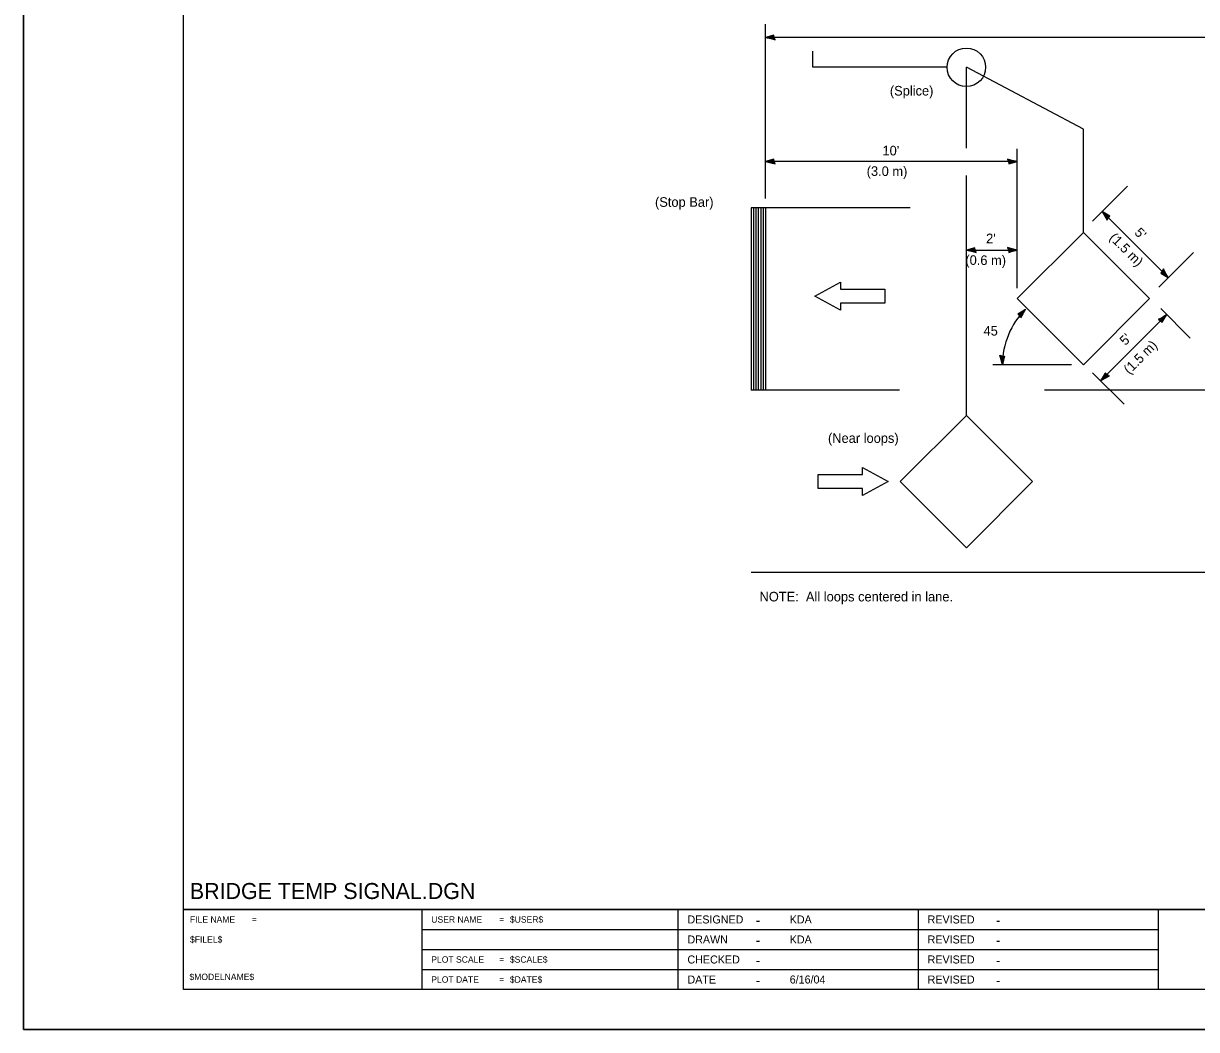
# Model space of a CAD drawing. Extents: x 998230 to 998910, y 999277 to 999717.
# Drawn here: x 998230 to 998523.1, y 999276.8 to 999528.1 of the extents above; entities that cross this region are included whole.
import ezdxf

# ---------------------------------------------------------------- set-up
doc = ezdxf.new("R2010")
doc.units = 0
for name, color, linetype in [('Alignment_EX_50 Notation', 7, 'Continuous'), ('Design_EX_Roadway Dimensions', 7, 'Continuous'), ('Design_EX_Roadway Notes', 7, 'Continuous'), ('Design_PR_PMK Stop line', 7, 'Continuous'), ('Level 48', 7, 'Continuous'), ('Sheets_50 Reference Boundary', 7, 'Continuous'), ('Sheets_General Details', 7, 'Continuous'), ('Sheets_Printer Plotting Border', 7, 'Continuous'), ('Signals_EX_Detector Loop', 7, 'Continuous'), ('Topo_EOP', 7, 'Continuous')]:
    doc.layers.add(name, color=color, linetype=linetype)

msp = doc.modelspace()

# ---------------------------------------------------------------- linework, layer by layer
at = {"layer": 'Alignment_EX_50 Notation'}
for points in [[(998427.69, 999460), (998434.12, 999463.51), (998434.12, 999461.76), (998445.22, 999461.76), (998445.22, 999458.25), (998434.12, 999458.25), (998434.12, 999456.49)], [(998428.5, 999411.91), (998428.5, 999415.41), (998439.6, 999415.41), (998439.6, 999417.17), (998446.03, 999413.66), (998439.6, 999410.16), (998439.6, 999411.91)]]:
    msp.add_lwpolyline(points, close=True, dxfattribs=at)
at = {"layer": 'Design_EX_Roadway Dimensions'}
for p, q in [((998415.38, 999484.35), (998415.38, 999527.97)), ((998713.74, 999524.63), (998415.38, 999524.63)), ((998478.27, 999462.03), (998478.27, 999496.79)), ((998478.27, 999493.63), (998415.38, 999493.63)), ((998505.8, 999487.44), (998497.09, 999478.73)), ((998516.03, 999464.61), (998499.49, 999481.13)), ((998465.56, 999471.5), (998478.27, 999471.5)), ((998522.33, 999470.91), (998513.62, 999462.21)), ((998499.11, 999438.85), (998515.64, 999455.38)), ((998521.49, 999449.53), (998514.14, 999456.89)), ((998491.8, 999442.84), (998472.16, 999442.84)), ((998504.96, 999433.01), (998497.09, 999440.87))]:
    msp.add_line(p, q, dxfattribs=at)
for points in [[(998417.58, 999524.61), (998417.5, 999525.2), (998416.58, 999524.93), (998415.38, 999524.63), (998416.67, 999524.34), (998417.79, 999524.01), (998417.58, 999524.61), (998417.48, 999525), (998416.19, 999524.64), (998417.62, 999524.22), (998417.4, 999524.72), (998416.8, 999524.64), (998417.38, 999524.49)], [(998417.58, 999493.62), (998417.5, 999494.2), (998416.58, 999493.93), (998415.38, 999493.63), (998416.67, 999493.34), (998417.79, 999493.01), (998417.58, 999493.62), (998417.48, 999494), (998416.19, 999493.65), (998417.62, 999493.22), (998417.4, 999493.72), (998416.8, 999493.64), (998417.38, 999493.5)], [(998476.07, 999493.65), (998476.15, 999493.06), (998477.07, 999493.33), (998478.27, 999493.63), (998476.98, 999493.92), (998475.86, 999494.25), (998476.07, 999493.65), (998476.17, 999493.26), (998477.46, 999493.62), (998476.03, 999494.04), (998476.25, 999493.54), (998476.85, 999493.62), (998476.27, 999493.77)], [(998501.01, 999479.54), (998501.38, 999480.01), (998500.54, 999480.48), (998499.49, 999481.13), (998500.18, 999480.01), (998500.72, 999478.97), (998501.01, 999479.54), (998501.22, 999479.88), (998500.06, 999480.56), (998500.75, 999479.24), (998500.96, 999479.75), (998500.49, 999480.12), (998500.78, 999479.6)], [(998467.77, 999471.48), (998467.68, 999472.07), (998466.76, 999471.8), (998465.56, 999471.5), (998466.85, 999471.21), (998467.97, 999470.88), (998467.77, 999471.48), (998467.66, 999471.87), (998466.37, 999471.51), (998467.8, 999471.09), (998467.58, 999471.59), (998466.98, 999471.51), (998467.56, 999471.36)], [(998476.07, 999471.51), (998476.15, 999470.92), (998477.07, 999471.2), (998478.27, 999471.5), (998476.98, 999471.79), (998475.86, 999472.12), (998476.07, 999471.51), (998476.17, 999471.12), (998477.46, 999471.48), (998476.03, 999471.9), (998476.25, 999471.41), (998476.85, 999471.49), (998476.27, 999471.63)], [(998514.51, 999466.21), (998514.14, 999465.74), (998514.98, 999465.26), (998516.03, 999464.61), (998515.34, 999465.74), (998514.8, 999466.78), (998514.51, 999466.21), (998514.3, 999465.86), (998515.46, 999465.18), (998514.77, 999466.5), (998514.56, 999466), (998515.03, 999465.63), (998514.74, 999466.14)], [(998478.8, 999455.13), (998478.43, 999455.6), (998479.27, 999456.07), (998480.31, 999456.72), (998479.63, 999455.6), (998479.09, 999454.56), (998478.8, 999455.13), (998478.59, 999455.47), (998479.75, 999456.15), (998479.06, 999454.83), (998478.85, 999455.34), (998479.32, 999455.71), (998479.03, 999455.19)], [(998514.05, 999453.87), (998514.51, 999453.5), (998514.99, 999454.34), (998515.64, 999455.38), (998514.52, 999454.7), (998513.47, 999454.16), (998514.05, 999453.87), (998514.39, 999453.66), (998515.07, 999454.81), (998513.75, 999454.13), (998514.25, 999453.92), (998514.63, 999454.39), (998514.11, 999454.1)], [(998474.51, 999445.05), (998475.1, 999444.97), (998474.84, 999444.04), (998474.56, 999442.84), (998474.25, 999444.12), (998473.9, 999445.24), (998474.51, 999445.05), (998474.9, 999444.95), (998474.56, 999443.65), (998474.11, 999445.07), (998474.62, 999444.86), (998474.55, 999444.26), (998474.39, 999444.84)], [(998500.71, 999440.37), (998500.24, 999440.74), (998499.77, 999439.9), (998499.11, 999438.85), (998500.24, 999439.54), (998501.28, 999440.08), (998500.71, 999440.37), (998500.37, 999440.58), (998499.69, 999439.42), (998501.01, 999440.11), (998500.5, 999440.32), (998500.13, 999439.85), (998500.65, 999440.14)]]:
    msp.add_lwpolyline(points, dxfattribs=at)
msp.add_arc((998494.2, 999442.84), 19.63, 135, 180, dxfattribs=at)
at = {"layer": 'Design_PR_PMK Stop line'}
for p, q in [((998411.78, 999482.08), (998411.78, 999436.51)), ((998412.38, 999482.08), (998412.38, 999436.51)), ((998412.98, 999482.08), (998412.98, 999436.51)), ((998413.58, 999482.08), (998413.58, 999436.51)), ((998414.18, 999482.08), (998414.18, 999436.51)), ((998414.78, 999482.08), (998414.78, 999436.51)), ((998415.38, 999482.08), (998415.38, 999436.51)), ((998448.86, 999436.51), (998411.78, 999436.51)), ((998752.87, 999436.51), (998485.04, 999436.51))]:
    msp.add_line(p, q, dxfattribs=at)
at = {"layer": 'Level 48'}
msp.add_lwpolyline([(998229.99, 999716.79), (998909.99, 999716.79), (998909.99, 999276.79), (998229.99, 999276.79)], close=True, dxfattribs=at)
at = {"layer": 'Sheets_50 Reference Boundary'}
msp.add_lwpolyline([(998269.99, 999706.79), (998899.99, 999706.79), (998899.99, 999306.79), (998269.99, 999306.79)], close=True, dxfattribs=at)
at = {"layer": 'Sheets_General Details'}
for p, q in [((998229.99, 999716.79), (998229.99, 999276.79)), ((998269.99, 999306.79), (998899.99, 999306.79)), ((998329.48, 999306.79), (998329.48, 999286.79)), ((998393.48, 999306.79), (998393.48, 999286.79)), ((998453.48, 999306.79), (998453.48, 999286.79)), ((998513.48, 999306.79), (998513.48, 999286.79)), ((998329.48, 999301.79), (998513.48, 999301.79)), ((998329.48, 999296.79), (998513.48, 999296.79)), ((998329.48, 999291.79), (998513.48, 999291.79)), ((998909.99, 999276.79), (998229.99, 999276.79))]:
    msp.add_line(p, q, dxfattribs=at)
msp.add_lwpolyline([(998269.99, 999706.79), (998899.99, 999706.79), (998899.99, 999286.79), (998269.99, 999286.79)], close=True, dxfattribs=at)
at = {"layer": 'Sheets_Printer Plotting Border'}
msp.add_lwpolyline([(998229.99, 999276.79), (998909.99, 999276.79), (998909.99, 999716.79), (998229.99, 999716.79)], close=True, dxfattribs=at)
at = {"layer": 'Signals_EX_Detector Loop'}
for p, q in [((998427.17, 999517.16), (998427.17, 999521.18)), ((998460.74, 999517.16), (998427.17, 999517.16)), ((998494.8, 999501.75), (998465.56, 999517.16)), ((998465.56, 999496.97), (998465.56, 999517.16)), ((998494.8, 999475.9), (998494.8, 999501.75)), ((998465.56, 999430.19), (998465.56, 999490.11))]:
    msp.add_line(p, q, dxfattribs=at)
for points in [[(998478.27, 999459.37), (998494.8, 999442.84), (998511.32, 999459.37), (998494.8, 999475.9)], [(998449.03, 999413.66), (998465.56, 999430.19), (998482.09, 999413.66), (998465.56, 999397.13)]]:
    msp.add_lwpolyline(points, close=True, dxfattribs=at)
msp.add_circle((998465.56, 999517.16), 4.82, dxfattribs=at)
at = {"layer": 'Topo_EOP'}
for p, q in [((998451.54, 999482.08), (998411.78, 999482.08)), ((998537.99, 999390.95), (998411.78, 999390.95))]:
    msp.add_line(p, q, dxfattribs=at)

# ---------------------------------------------------------------- texts
at = {"layer": 'Design_EX_Roadway Dimensions'}
for s, rotation, p in [("10'", 359.4184, (998444.59, 999495.18)), ('(3.0 m)', 359.4184, (998440.65, 999490.06)), ("2'", 359.4184, (998470.47, 999473.23)), ('(1.5 m)', 315.0003, (998501.11, 999474.4)), ("5'", 315, (998507.39, 999475.67)), ('(0.6 m)', 359.4184, (998465.3, 999467.83)), ("5'", 45, (998505.29, 999447.53)), ('(1.5 m)', 45.0003, (998506.28, 999440.33))]:
    msp.add_text(s, height=2.399, rotation=rotation, dxfattribs=at).set_placement(p)
msp.add_text('45', height=2.4, dxfattribs=at).set_placement((998469.85, 999450.15))
at = {"layer": 'Design_EX_Roadway Notes'}
for s, p in [('(Splice) ', (998446.45, 999510.11)), ('(Stop Bar) ', (998387.77, 999482.31)), ('(Near loops) ', (998430.99, 999423.34)), ('NOTE:  All loops centered in lane.', (998413.89, 999383.74))]:
    msp.add_text(s, height=2.4, dxfattribs=at).set_placement(p)
at = {"layer": 'Sheets_General Details'}
for s, height, p in [('BRIDGE TEMP SIGNAL.DGN', 4, (998271.56, 999309.4)), ('DESIGNED', 2, (998395.88, 999303.29)), ('KDA', 2, (998421.43, 999303.29)), ('REVISED', 2, (998455.88, 999303.29)), ('-', 2.4, (998412.96, 999302.89)), ('-', 2.4, (998472.96, 999302.89)), ('DRAWN', 2, (998395.88, 999298.29)), ('-', 2.4, (998412.96, 999297.89)), ('KDA', 2, (998421.43, 999298.29)), ('REVISED', 2, (998455.88, 999298.29)), ('-', 2.4, (998472.96, 999297.89)), ('CHECKED', 2, (998395.88, 999293.29)), ('-', 2.4, (998412.96, 999292.89)), ('REVISED', 2, (998455.88, 999293.29)), ('-', 2.4, (998472.96, 999292.89)), ('DATE', 2, (998395.88, 999288.29)), ('6/16/04  ', 2, (998421.43, 999288.29)), ('REVISED', 2, (998455.88, 999288.29)), ('-', 2.4, (998412.96, 999287.89)), ('-', 2.4, (998472.96, 999287.89))]:
    msp.add_text(s, height=height, dxfattribs=at).set_placement(p)
for s, p in [('FILE NAME', (998271.59, 999303.49)), ('USER NAME', (998331.88, 999303.49)), ('$USER$', (998351.52, 999303.49)), ('=', (998287.04, 999303.49)), ('=', (998348.83, 999303.49)), ('$FILEL$', (998271.59, 999298.49)), ('PLOT SCALE', (998331.88, 999293.49)), ('=', (998348.83, 999293.49)), ('$SCALE$', (998351.52, 999293.49)), ('$MODELNAME$', (998271.46, 999289.15)), ('$DATE$', (998351.52, 999288.49)), ('PLOT DATE', (998331.88, 999288.49)), ('=', (998348.83, 999288.49))]:
    msp.add_text(s, height=1.6, rotation=360, dxfattribs=at).set_placement(p)

doc.saveas('drawing.dxf')
